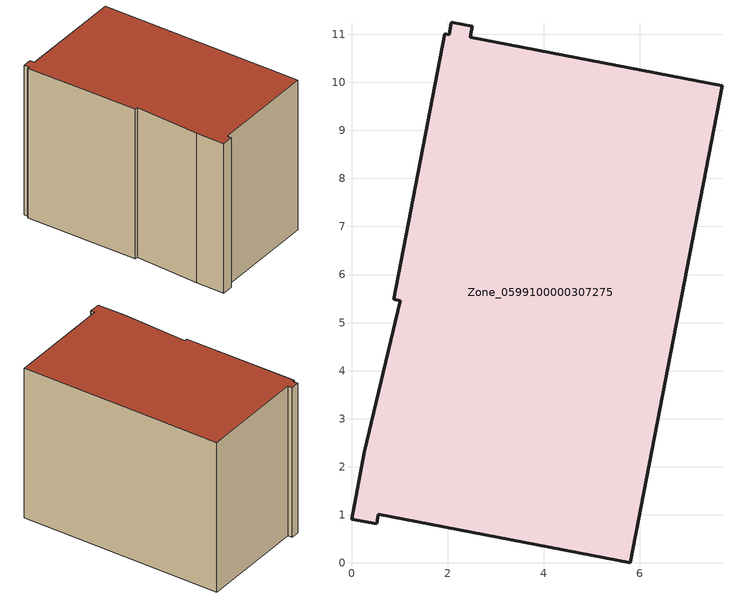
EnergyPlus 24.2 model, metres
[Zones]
Zone_0599100000307275
 floor ground (C_G): 1.94,11.01 2.04,10.99 2.08,11.25 2.51,11.17 2.47,10.94 7.71,9.92 5.8,0 0.56,1.01 0.52,0.81 0,0.91 0.27,2.31 1.01,5.46 0.88,5.49 z0
 wall outside (C_F): 2.08,11.25 2.04,10.99 1.94,11.01 0.88,5.49 1.01,5.46 0.27,2.31 0,0.91 0.52,0.81 0.56,1.01 5.8,0 7.71,9.92 2.47,10.94 2.51,11.17 2.08,11.25 z0:7.73
 roof outside (C_R): 2.04,10.99 1.94,11.01 0.88,5.49 1.01,5.46 0.27,2.31 0,0.91 0.52,0.81 0.56,1.01 5.8,0 7.71,9.92 2.47,10.94 2.51,11.17 2.08,11.25 z7.73
[BUILDING]
Pand.0599100000307275: North Axis=0; Terrain=City; Loads Convergence Tolerance Value=0.04; Temperature Convergence Tolerance Value=0.4; Solar Distribution=FullExterior; Maximum Number of Warmup Days=25; Minimum Number of Warmup Days=1
[Site:Location]
Rotterdam.The.Hague.AP_ZH_NLD Design_Conditions: Latitude=51.96; Longitude=4.45; Time Zone=1; Elevation=-4.5
[SITE:GROUNDTEMPERATURE:BUILDINGSURFACE]
18, 18, 18, 18, 18, 18, 18, 18, 18, 18, 18, 18
[MATERIAL] Thermal Absorptance=0.9; Solar Absorptance=0.7; Visible Absorptance=0.7
Name | Roughness | Thickness | Conductivity | Density | Specific Heat
G.TC.1992-2005 | MediumSmooth | 0.15 | 0.06 | 540 | 1210
F.TC.1992-2005 | Rough | 0.3 | 0.12 | 1920 | 840
R.TC.1992-2005 | MediumRough | 0.2 | 0.08 | 1500 | 1000
[CONSTRUCTION]
C_G: G.TC.1992-2005
C_F: F.TC.1992-2005
C_R: R.TC.1992-2005
[ZONE]
Zone_0599100000307275: Type=1; Multiplier=1; Ceiling Height=Autocalculate; Volume=Autocalculate; Floor Area=autocalculate; Part of Total Floor Area=Yes
[ZONEINFILTRATION:DESIGNFLOWRATE]
Infil_Zone_0599100000307275: Zone or ZoneList or Space or SpaceList=Zone_0599100000307275; Schedule=AlwaysOn; Design Flow Rate Calculation Method=Flow/Area; Flow Rate per Floor Area=0.0015; Constant Term Coefficient=1; Temperature Term Coefficient=0; Velocity Term Coefficient=0; Velocity Squared Term Coefficient=0
[HVACTEMPLATE:ZONE:IDEALLOADSAIRSYSTEM]
Zone_0599100000307275: Maximum Heating Supply Air Temperature=50; Minimum Cooling Supply Air Temperature=13; Maximum Heating Supply Air Humidity Ratio=0.0156; Minimum Cooling Supply Air Humidity Ratio=0.0077; Heating Limit=NoLimit; Cooling Limit=NoLimit; Dehumidification Control Type=ConstantSensibleHeatRatio; Cooling Sensible Heat Ratio=0.7; Dehumidification Setpoint=60; Humidification Control Type=None; Humidification Setpoint=30; Outdoor Air Method=None; Outdoor Air Flow Rate per Person=0.00944; Outdoor Air Flow Rate per Zone Floor Area=0; Outdoor Air Flow Rate per Zone=0; Demand Controlled Ventilation Type=None; Outdoor Air Economizer Type=NoEconomizer; Heat Recovery Type=None; Sensible Heat Recovery Effectiveness=0.7; Latent Heat Recovery Effectiveness=0.65
[ZONECONTROL:THERMOSTAT]
ThermostatControl_Zone_0599100000307275: Zone or ZoneList=Zone_0599100000307275; Control Type Schedule=DualSetpointControlType; Control 1=Thermostat_Zone_0599100000307275; Temperature Difference Between Cutout And Setpoint=0
[THERMOSTATSETPOINT:DUALSETPOINT]
Thermostat_Zone_0599100000307275: Heating Setpoint Temperature Schedule=HeatingSetpoint_Zone_0599100000307275; Cooling Setpoint Temperature Schedule=CoolingSetpoint_Zone_0599100000307275
[SCHEDULE:COMPACT]
HeatingSetpoint_Zone_0599100000307275: Through: 12/31, For: AllDays, Until: 24:00, 21
CoolingSetpoint_Zone_0599100000307275: Through: 12/31, For: AllDays, Until: 24:00, 24
DualSetpointControlType: Through: 12/31, For: AllDays, Until: 24:00, 4
AlwaysOn: Through: 12/31, For: AllDays, Until: 24:00, 1
